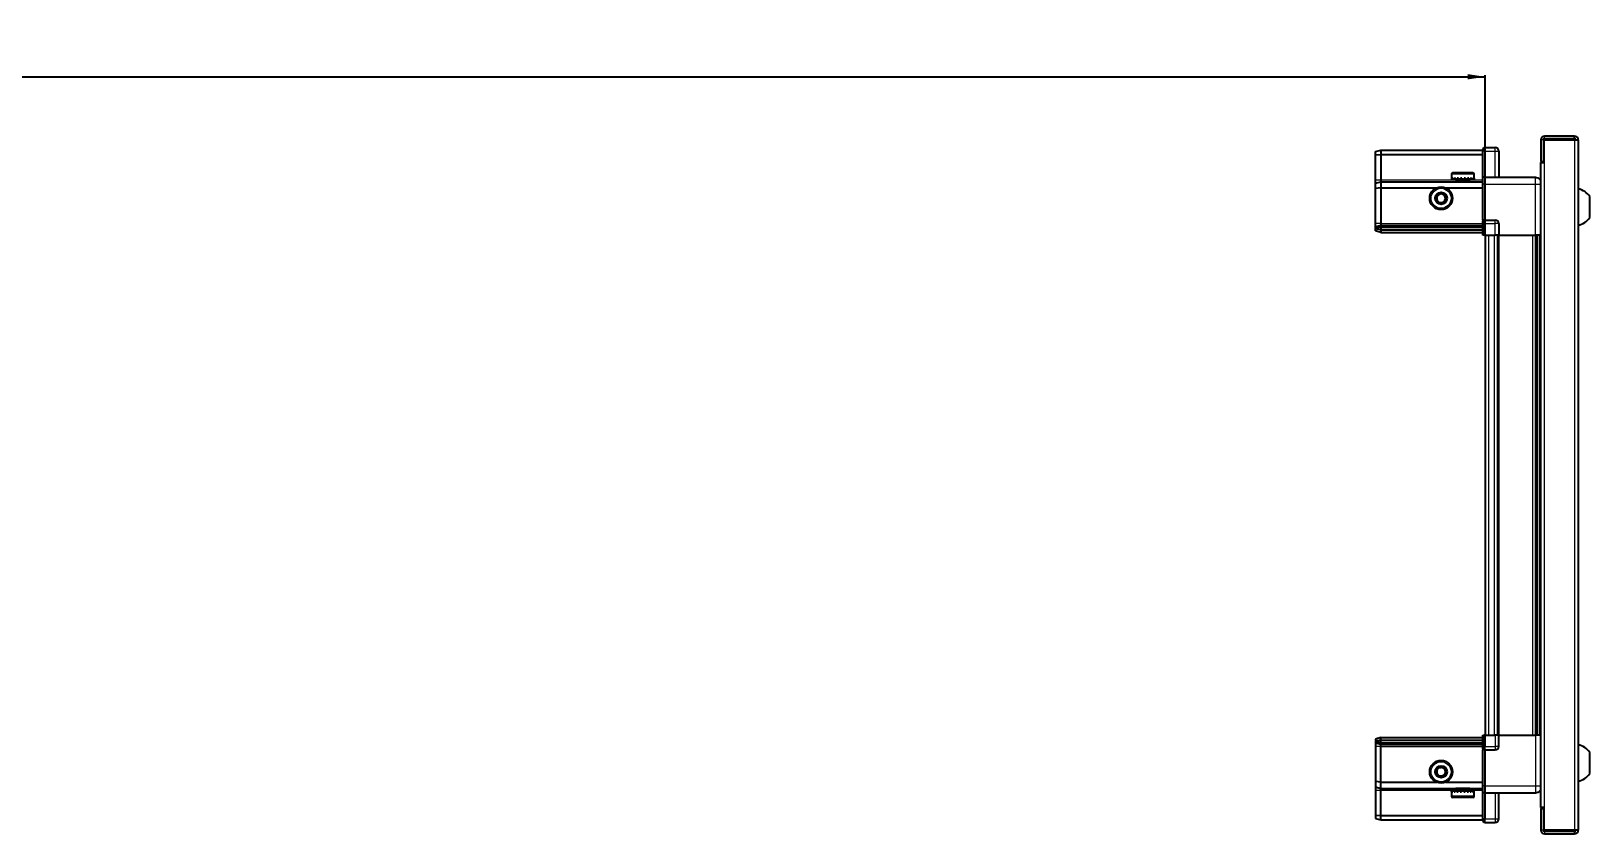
# Model space of a CAD drawing. Header units: millimetres. Extents: x 899 to 4495, y -816 to 1808.
# Drawn here: x 2830 to 3722, y 1294 to 1754 of the extents above; entities that cross this region are included whole.
import ezdxf

# ---------------------------------------------------------------- set-up
doc = ezdxf.new("R2010")
doc.units = ezdxf.units.MM
doc.layers.add('FORMAT', color=7, linetype='Continuous')
doc.styles.add('SLDTEXTSTYLE0', font='TXT', dxfattribs={"width": 0.75})
doc.dimstyles.new('SLDDIMSTYLE0', dxfattribs={"dimtxt": 20, "dimasz": 10, "dimexe": 0, "dimexo": 0.0625, "dimgap": 5, "dimtad": 2, "dimdec": 1, "dimrnd": 1e-09, "dimzin": 12, "dimdsep": 46, "dimtxsty": 'SLDTEXTSTYLE0', "dimsah": 1, "dimcen": 0.09, "dimadec": 0, "dimazin": 3, "dimtfac": 1, "dimtofl": 0, "dimtmove": 0, "dimatfit": 3, "dimfxl": 0, "dimfrac": 2, "dimtolj": 1, "dimtzin": 12, "dimarcsym": 0})

# ---------------------------------------------------------------- blocks, each defined once
blk = doc.blocks.new('_D_4')
at = {"layer": 'FORMAT'}
for p, q in [((1762.2, 1636.94), (1762.2, 1728.43)), ((1762.2, 1727.43), (3662.2, 1727.43)), ((3662.2, 1636.94), (3662.2, 1728.43))]:
    blk.add_line(p, q, dxfattribs=at)
for points in [[(1762.2, 1727.43), (1772.2, 1725.9), (1772.2, 1728.97)], [(3662.2, 1727.43), (3652.2, 1728.97), (3652.2, 1725.9)]]:
    blk.add_solid(points, dxfattribs=at)
at = {"layer": 'FORMAT', "insert": (2682.64, 1753.22), "char_height": 20, "attachment_point": 1, "style": 'SLDTEXTSTYLE0'}
blk.add_mtext('1900', dxfattribs=at)

msp = doc.modelspace()

# ---------------------------------------------------------------- linework, layer by layer
at = {"color": 7, "linetype": 'Continuous', "lineweight": 25}
for p, q in [((3599.55, 1684.63), (3602.55, 1685.43)), ((3602.55, 1685.43), (3602.55, 1682.93)), ((3602.55, 1685.43), (3660.85, 1685.43)), ((3661.71, 1686.93), (3660.85, 1686.43)), ((3661.71, 1686.93), (3660.85, 1686.43)), ((3660.85, 1686.43), (3660.85, 1684.93)), ((3662.05, 1686.93), (3661.71, 1686.93)), ((3662.05, 1686.93), (3661.71, 1686.93)), ((3662.05, 1684.93), (3662.05, 1686.93)), ((3662.05, 1686.93), (3662.05, 1686.93)), ((3662.05, 1686.93), (3668.05, 1686.93)), ((3694.05, 1691.33), (3694.05, 1678.93)), ((3695.55, 1691.33), (3695.55, 1678.93)), ((3696.05, 1678.43), (3696.05, 1691.33)), ((3696.05, 1691.33), (3713.45, 1691.33)), ((3713.45, 1693.43), (3696.15, 1693.43)), ((3713.45, 1691.93), (3696.15, 1691.93)), ((3713.45, 1691.93), (3713.45, 1693.43)), ((3713.45, 1691.33), (3715.55, 1691.33)), ((3715.55, 1691.33), (3715.55, 1296.53)), ((3599.55, 1682.78), (3599.55, 1684.63)), ((3599.55, 1682.78), (3602.55, 1682.93)), ((3599.55, 1668.43), (3599.55, 1682.78)), ((3602.55, 1682.93), (3602.55, 1668.43)), ((3602.55, 1682.93), (3660.85, 1682.93)), ((3660.85, 1670.13), (3660.85, 1684.93)), ((3662.05, 1684.93), (3662.05, 1670.13)), ((3670.05, 1684.93), (3670.05, 1669.93)), ((3693.95, 1678.43), (3693.95, 1309.43)), ((3693.95, 1678.43), (3696.05, 1678.43)), ((3694.05, 1678.93), (3695.55, 1678.93)), ((3599.55, 1666.63), (3599.55, 1668.43)), ((3602.55, 1668.43), (3602.55, 1667.43)), ((3643.05, 1671.83), (3643.05, 1668.93)), ((3643.05, 1668.93), (3643.09, 1668.93)), ((3643.21, 1669.43), (3643.09, 1669.43)), ((3643.09, 1669.43), (3643.09, 1668.93)), ((3643.09, 1668.93), (3643.21, 1668.93)), ((3643.21, 1669.43), (3643.21, 1668.93)), ((3643.21, 1668.93), (3643.62, 1668.93)), ((3643.96, 1669.43), (3643.62, 1669.43)), ((3643.62, 1669.43), (3643.62, 1668.93)), ((3643.62, 1668.93), (3643.96, 1668.93)), ((3643.85, 1672.63), (3655.25, 1672.63)), ((3643.96, 1669.43), (3643.96, 1668.93)), ((3643.96, 1668.93), (3644.73, 1668.93)), ((3645.25, 1669.43), (3644.73, 1669.43)), ((3644.73, 1669.43), (3644.73, 1668.93)), ((3644.73, 1668.93), (3645.25, 1668.93)), ((3645.15, 1668.93), (3645.15, 1668.83)), ((3645.15, 1668.83), (3653.95, 1668.83)), ((3645.25, 1669.43), (3645.25, 1668.93)), ((3645.25, 1668.93), (3646.31, 1668.93)), ((3645.55, 1668.43), (3646.24, 1667.95)), ((3645.55, 1668.43), (3653.55, 1668.43)), ((3646.24, 1667.95), (3645.55, 1667.47)), ((3646.24, 1667.95), (3652.86, 1667.95)), ((3646.97, 1669.43), (3646.31, 1669.43)), ((3646.31, 1669.43), (3646.31, 1668.93)), ((3646.31, 1668.93), (3646.97, 1668.93)), ((3646.97, 1669.43), (3646.97, 1668.93)), ((3646.97, 1668.93), (3648.21, 1668.93)), ((3648.94, 1669.43), (3648.21, 1669.43)), ((3648.21, 1669.43), (3648.21, 1668.93)), ((3648.21, 1668.93), (3648.64, 1668.93)), ((3648.64, 1669.43), (3648.64, 1668.93)), ((3648.94, 1669.43), (3648.94, 1668.93)), ((3648.94, 1668.93), (3650.24, 1668.93)), ((3650.97, 1669.43), (3650.24, 1669.43)), ((3650.24, 1669.43), (3650.24, 1668.93)), ((3650.51, 1669.43), (3650.51, 1668.93)), ((3650.51, 1668.93), (3650.97, 1668.93)), ((3650.97, 1669.43), (3650.97, 1668.93)), ((3650.97, 1668.93), (3652.2, 1668.93)), ((3652.86, 1669.43), (3652.2, 1669.43)), ((3652.2, 1669.43), (3652.2, 1668.93)), ((3652.2, 1668.93), (3652.86, 1668.93)), ((3652.86, 1669.43), (3652.86, 1668.93)), ((3652.86, 1668.93), (3653.91, 1668.93)), ((3652.86, 1667.95), (3653.55, 1668.43)), ((3653.55, 1667.47), (3652.86, 1667.95)), ((3654.43, 1669.43), (3653.91, 1669.43)), ((3653.91, 1669.43), (3653.91, 1668.93)), ((3653.91, 1668.93), (3654.43, 1668.93)), ((3653.95, 1668.83), (3653.95, 1668.93)), ((3654.43, 1669.43), (3654.43, 1668.93)), ((3654.43, 1668.93), (3655.18, 1668.93)), ((3655.52, 1669.43), (3655.18, 1669.43)), ((3655.18, 1669.43), (3655.18, 1668.93)), ((3655.18, 1668.93), (3655.52, 1668.93)), ((3655.52, 1669.43), (3655.52, 1668.93)), ((3655.52, 1668.93), (3655.91, 1668.93)), ((3656.02, 1669.43), (3655.91, 1669.43)), ((3655.91, 1669.43), (3655.91, 1668.93)), ((3655.91, 1668.93), (3656.02, 1668.93)), ((3656.02, 1669.43), (3656.02, 1668.93)), ((3656.02, 1668.93), (3656.05, 1668.93)), ((3656.05, 1668.93), (3656.05, 1671.83)), ((3660.85, 1669.93), (3660.85, 1670.13)), ((3662.05, 1669.93), (3660.85, 1669.93)), ((3660.85, 1665.93), (3660.85, 1669.93)), ((3662.05, 1670.13), (3662.05, 1669.93)), ((3662.05, 1669.93), (3662.05, 1665.93)), ((3662.05, 1669.93), (3691.05, 1669.93)), ((3599.55, 1666.63), (3602.55, 1667.43)), ((3599.55, 1663.6), (3599.55, 1666.63)), ((3602.55, 1663.93), (3599.55, 1663.6)), ((3599.55, 1643.43), (3599.55, 1663.6)), ((3602.55, 1667.43), (3602.55, 1663.93)), ((3602.55, 1667.43), (3660.85, 1667.43)), ((3602.55, 1663.93), (3602.55, 1643.43)), ((3602.55, 1663.93), (3634.55, 1663.93)), ((3639.55, 1663.93), (3660.85, 1663.93)), ((3645.55, 1667.47), (3645.55, 1667.43)), ((3645.55, 1667.47), (3653.55, 1667.47)), ((3653.55, 1667.43), (3653.55, 1667.47)), ((3660.85, 1645.63), (3660.85, 1665.93)), ((3662.05, 1665.93), (3662.05, 1645.63)), ((3722.15, 1646.93), (3722.15, 1658.93)), ((3599.55, 1641.63), (3599.55, 1643.43)), ((3602.55, 1642.43), (3599.55, 1641.63)), ((3599.55, 1640.89), (3599.55, 1641.63)), ((3602.55, 1641.43), (3599.55, 1640.89)), ((3599.55, 1640.39), (3599.55, 1640.89)), ((3602.55, 1643.43), (3602.55, 1642.43)), ((3602.55, 1642.43), (3602.55, 1641.43)), ((3602.55, 1642.43), (3660.85, 1642.43)), ((3602.55, 1641.43), (3660.85, 1641.43)), ((3602.55, 1641.43), (3602.55, 1639.93)), ((3660.85, 1645.43), (3660.85, 1645.63)), ((3662.05, 1645.43), (3660.85, 1645.43)), ((3660.85, 1645.43), (3660.85, 1644.76)), ((3660.85, 1636.93), (3660.85, 1644.76)), ((3661.71, 1643.43), (3661.71, 1636.93)), ((3662.05, 1645.63), (3662.05, 1645.43)), ((3662.05, 1643.43), (3662.05, 1645.43)), ((3662.05, 1645.43), (3668.05, 1645.43)), ((3662.05, 1643.43), (3662.05, 1645.43)), ((3662.05, 1643.43), (3662.05, 1636.93)), ((3670.05, 1643.43), (3670.05, 1636.93)), ((3602.55, 1639.93), (3599.55, 1640.39)), ((3599.55, 1639.24), (3599.55, 1640.39)), ((3602.55, 1638.43), (3599.55, 1639.24)), ((3602.55, 1639.93), (3660.85, 1639.93)), ((3602.55, 1639.93), (3602.55, 1638.43)), ((3602.55, 1638.43), (3660.85, 1638.43)), ((3661.71, 1636.93), (3660.85, 1636.93)), ((3662.05, 1636.93), (3661.71, 1636.93)), ((3662.05, 1636.93), (3668.05, 1636.93)), ((3662.2, 1636.93), (3662.2, 1350.93)), ((3670.05, 1636.93), (3668.05, 1636.93)), ((3669.4, 1636.93), (3669.4, 1350.93)), ((3670.05, 1636.93), (3691.05, 1636.93)), ((3692.07, 1350.93), (3692.07, 1636.93)), ((3692.11, 1350.93), (3692.11, 1636.93)), ((3693.9, 1636.93), (3693.9, 1350.93)), ((3602.55, 1349.43), (3599.55, 1348.63)), ((3599.55, 1348.63), (3599.55, 1347.48)), ((3602.55, 1347.93), (3599.55, 1347.48)), ((3599.55, 1347.48), (3599.55, 1346.98)), ((3602.55, 1346.43), (3599.55, 1346.98)), ((3599.55, 1346.98), (3599.55, 1346.24)), ((3602.55, 1347.93), (3602.55, 1349.43)), ((3602.55, 1349.43), (3660.85, 1349.43)), ((3602.55, 1347.93), (3660.85, 1347.93)), ((3602.55, 1346.43), (3602.55, 1347.93)), ((3660.85, 1343.11), (3660.85, 1350.93)), ((3660.85, 1350.93), (3661.71, 1350.93)), ((3661.71, 1350.93), (3661.71, 1350.93)), ((3661.71, 1350.93), (3661.71, 1344.43)), ((3662.05, 1350.93), (3661.71, 1350.93)), ((3662.05, 1350.93), (3662.05, 1344.43)), ((3662.05, 1350.93), (3662.05, 1350.93)), ((3662.05, 1350.93), (3662.05, 1344.43)), ((3662.05, 1350.93), (3668.05, 1350.93)), ((3670.05, 1350.93), (3668.05, 1350.93)), ((3670.05, 1344.43), (3670.05, 1350.93)), ((3670.05, 1350.93), (3691.05, 1350.93)), ((3602.55, 1345.43), (3599.55, 1346.24)), ((3599.55, 1346.24), (3599.55, 1344.43)), ((3599.55, 1344.43), (3599.55, 1324.27)), ((3602.55, 1346.43), (3660.85, 1346.43)), ((3602.55, 1345.43), (3602.55, 1346.43)), ((3602.55, 1345.43), (3660.85, 1345.43)), ((3602.55, 1344.43), (3602.55, 1345.43)), ((3602.55, 1323.93), (3602.55, 1344.43)), ((3660.85, 1343.11), (3660.85, 1342.43)), ((3662.05, 1342.43), (3660.85, 1342.43)), ((3660.85, 1342.23), (3660.85, 1342.43)), ((3660.85, 1321.93), (3660.85, 1342.23)), ((3662.05, 1342.43), (3662.05, 1344.43)), ((3662.05, 1342.43), (3662.05, 1342.23)), ((3662.05, 1342.43), (3668.05, 1342.43)), ((3662.05, 1342.23), (3662.05, 1321.93)), ((3722.15, 1328.93), (3722.15, 1340.93)), ((3602.55, 1323.93), (3599.55, 1324.27)), ((3599.55, 1324.27), (3599.55, 1321.24)), ((3599.55, 1321.24), (3602.55, 1320.43)), ((3599.55, 1321.24), (3599.55, 1319.43)), ((3602.55, 1323.93), (3634.55, 1323.93)), ((3602.55, 1320.43), (3602.55, 1323.93)), ((3602.55, 1320.43), (3660.85, 1320.43)), ((3602.55, 1319.43), (3602.55, 1320.43)), ((3639.55, 1323.93), (3660.85, 1323.93)), ((3645.55, 1320.43), (3645.55, 1320.4)), ((3645.55, 1320.4), (3646.24, 1319.92)), ((3653.55, 1320.4), (3645.55, 1320.4)), ((3646.24, 1319.92), (3645.55, 1319.43)), ((3652.86, 1319.92), (3646.24, 1319.92)), ((3652.86, 1319.92), (3653.55, 1320.4)), ((3653.55, 1319.43), (3652.86, 1319.92)), ((3653.55, 1320.4), (3653.55, 1320.43)), ((3660.85, 1317.93), (3660.85, 1321.93)), ((3662.05, 1321.93), (3662.05, 1317.93)), ((3599.55, 1319.43), (3599.55, 1305.09)), ((3602.55, 1304.93), (3602.55, 1319.43)), ((3643.05, 1318.93), (3643.05, 1316.03)), ((3643.07, 1318.93), (3643.05, 1318.93)), ((3643.07, 1318.43), (3643.07, 1318.93)), ((3643.16, 1318.93), (3643.07, 1318.93)), ((3643.07, 1318.43), (3643.16, 1318.43)), ((3643.16, 1318.43), (3643.16, 1318.93)), ((3643.54, 1318.93), (3643.16, 1318.93)), ((3643.54, 1318.43), (3643.54, 1318.93)), ((3643.86, 1318.93), (3643.54, 1318.93)), ((3643.54, 1318.43), (3643.86, 1318.43)), ((3655.25, 1315.23), (3643.85, 1315.23)), ((3643.86, 1318.43), (3643.86, 1318.93)), ((3644.59, 1318.93), (3643.86, 1318.93)), ((3644.59, 1318.43), (3644.59, 1318.93)), ((3645.1, 1318.93), (3644.59, 1318.93)), ((3644.59, 1318.43), (3645.1, 1318.43)), ((3645.1, 1318.43), (3645.1, 1318.93)), ((3646.14, 1318.93), (3645.1, 1318.93)), ((3645.15, 1319.03), (3645.15, 1318.93)), ((3653.95, 1319.03), (3645.15, 1319.03)), ((3653.55, 1319.43), (3645.55, 1319.43)), ((3646.14, 1318.43), (3646.14, 1318.93)), ((3646.79, 1318.93), (3646.14, 1318.93)), ((3646.14, 1318.43), (3646.79, 1318.43)), ((3646.79, 1318.43), (3646.79, 1318.93)), ((3648.01, 1318.93), (3646.79, 1318.93)), ((3648.01, 1318.43), (3648.01, 1318.93)), ((3648.51, 1318.93), (3648.01, 1318.93)), ((3648.01, 1318.43), (3648.74, 1318.43)), ((3648.51, 1318.43), (3648.51, 1318.93)), ((3648.74, 1318.43), (3648.74, 1318.93)), ((3650.04, 1318.93), (3648.74, 1318.93)), ((3650.04, 1318.43), (3650.04, 1318.93)), ((3650.04, 1318.43), (3650.77, 1318.43)), ((3650.38, 1318.43), (3650.38, 1318.93)), ((3650.77, 1318.93), (3650.38, 1318.93)), ((3650.77, 1318.43), (3650.77, 1318.93)), ((3652.02, 1318.93), (3650.77, 1318.93)), ((3652.02, 1318.43), (3652.02, 1318.93)), ((3652.69, 1318.93), (3652.02, 1318.93)), ((3652.02, 1318.43), (3652.69, 1318.43)), ((3652.69, 1318.43), (3652.69, 1318.93)), ((3653.76, 1318.93), (3652.69, 1318.93)), ((3653.76, 1318.43), (3653.76, 1318.93)), ((3654.29, 1318.93), (3653.76, 1318.93)), ((3653.76, 1318.43), (3654.29, 1318.43)), ((3653.95, 1318.93), (3653.95, 1319.03)), ((3654.29, 1318.43), (3654.29, 1318.93)), ((3655.08, 1318.93), (3654.29, 1318.93)), ((3655.08, 1318.43), (3655.08, 1318.93)), ((3655.43, 1318.93), (3655.08, 1318.93)), ((3655.08, 1318.43), (3655.43, 1318.43)), ((3655.43, 1318.43), (3655.43, 1318.93)), ((3655.86, 1318.93), (3655.43, 1318.93)), ((3655.86, 1318.43), (3655.86, 1318.93)), ((3656, 1318.93), (3655.86, 1318.93)), ((3655.86, 1318.43), (3656, 1318.43)), ((3656, 1318.43), (3656, 1318.93)), ((3656.05, 1318.93), (3656, 1318.93)), ((3656.05, 1316.03), (3656.05, 1318.93)), ((3662.05, 1317.93), (3660.85, 1317.93)), ((3660.85, 1317.73), (3660.85, 1317.93)), ((3660.85, 1302.93), (3660.85, 1317.73)), ((3662.05, 1317.93), (3662.05, 1317.73)), ((3662.05, 1317.93), (3691.05, 1317.93)), ((3662.05, 1317.73), (3662.05, 1302.93)), ((3662.05, 1317.73), (3662.05, 1302.93)), ((3670.05, 1302.93), (3670.05, 1317.93)), ((3599.55, 1305.09), (3602.55, 1304.93)), ((3599.55, 1305.09), (3599.55, 1303.24)), ((3599.55, 1303.24), (3602.55, 1302.43)), ((3602.55, 1304.93), (3660.85, 1304.93)), ((3602.55, 1302.43), (3602.55, 1304.93)), ((3602.55, 1302.43), (3660.85, 1302.43)), ((3660.85, 1302.93), (3660.85, 1301.43)), ((3662.05, 1300.93), (3662.05, 1302.93)), ((3696.05, 1309.43), (3693.95, 1309.43)), ((3694.05, 1308.93), (3695.55, 1308.93)), ((3694.05, 1308.93), (3694.05, 1296.53)), ((3695.55, 1308.93), (3695.55, 1296.53)), ((3696.05, 1296.53), (3696.05, 1309.43)), ((3660.85, 1301.43), (3661.71, 1300.93)), ((3662.05, 1300.93), (3661.71, 1300.93)), ((3662.05, 1300.93), (3668.05, 1300.93)), ((3713.45, 1296.53), (3696.05, 1296.53)), ((3696.15, 1295.93), (3713.45, 1295.93)), ((3696.15, 1294.43), (3713.45, 1294.43)), ((3715.55, 1296.53), (3713.45, 1296.53)), ((3713.45, 1295.93), (3713.45, 1294.43))]:
    msp.add_line(p, q, dxfattribs=at)
at = {"color": 8, "linetype": 'Continuous', "lineweight": 18}
for p, q in [((3668.05, 1684.93), (3668.05, 1686.93)), ((3695.55, 1691.33), (3694.05, 1691.33)), ((3696.15, 1691.93), (3696.15, 1693.43)), ((3713.45, 1691.33), (3713.45, 1296.53)), ((3662.05, 1684.93), (3660.85, 1684.93)), ((3662.05, 1684.93), (3668.05, 1684.93)), ((3668.05, 1684.93), (3670.05, 1684.93)), ((3668.05, 1669.93), (3668.05, 1684.93)), ((3696.05, 1678.43), (3696.05, 1309.43)), ((3599.55, 1668.43), (3602.55, 1668.43)), ((3602.55, 1668.43), (3645.55, 1668.43)), ((3643.05, 1671.83), (3656.05, 1671.83)), ((3653.55, 1668.43), (3660.85, 1668.43)), ((3660.85, 1670.13), (3662.05, 1670.13)), ((3662.05, 1665.93), (3660.85, 1665.93)), ((3662.05, 1665.93), (3691.05, 1665.93)), ((3691.05, 1636.93), (3691.05, 1665.93)), ((3602.55, 1643.43), (3599.55, 1643.43)), ((3602.55, 1643.43), (3660.85, 1643.43)), ((3660.85, 1645.63), (3662.05, 1645.63)), ((3662.05, 1643.43), (3661.71, 1643.43)), ((3662.05, 1643.43), (3668.05, 1643.43)), ((3668.05, 1643.43), (3668.05, 1645.43)), ((3668.05, 1636.93), (3668.05, 1643.43)), ((3670.05, 1643.43), (3668.05, 1643.43)), ((3664.2, 1636.93), (3664.2, 1350.93)), ((3667.4, 1636.93), (3667.4, 1350.93)), ((3670.05, 1636.93), (3670.05, 1350.93)), ((3689.45, 1350.93), (3689.45, 1636.93)), ((3690.86, 1636.93), (3690.86, 1350.93)), ((3693.31, 1350.93), (3693.31, 1636.93)), ((3662.05, 1350.93), (3661.71, 1350.93)), ((3668.05, 1350.93), (3668.05, 1344.43)), ((3691.05, 1350.93), (3691.05, 1321.93)), ((3602.55, 1344.43), (3599.55, 1344.43)), ((3602.55, 1344.43), (3660.85, 1344.43)), ((3662.05, 1342.23), (3660.85, 1342.23)), ((3662.05, 1344.43), (3661.71, 1344.43)), ((3662.05, 1344.43), (3668.05, 1344.43)), ((3670.05, 1344.43), (3668.05, 1344.43)), ((3668.05, 1344.43), (3668.05, 1342.43)), ((3662.05, 1321.93), (3660.85, 1321.93)), ((3662.05, 1321.93), (3691.05, 1321.93)), ((3599.55, 1319.43), (3602.55, 1319.43)), ((3602.55, 1319.43), (3645.55, 1319.43)), ((3656.05, 1316.03), (3643.05, 1316.03)), ((3653.55, 1319.43), (3660.85, 1319.43)), ((3662.05, 1317.73), (3660.85, 1317.73)), ((3668.05, 1317.93), (3668.05, 1302.93)), ((3662.05, 1302.93), (3660.85, 1302.93)), ((3662.05, 1302.93), (3668.05, 1302.93)), ((3668.05, 1302.93), (3670.05, 1302.93)), ((3668.05, 1302.93), (3668.05, 1300.93)), ((3695.55, 1296.53), (3694.05, 1296.53)), ((3696.15, 1295.93), (3696.15, 1294.43))]:
    msp.add_line(p, q, dxfattribs=at)
at = {"color": 7, "linetype": 'Continuous', "lineweight": 25}
for centre, radius in [((3637.05, 1657.93), 6.5), ((3637.05, 1657.93), 3.46), ((3637.05, 1329.93), 6.5), ((3637.05, 1329.93), 3.46)]:
    msp.add_circle(centre, radius, dxfattribs=at)
at = {"color": 8, "linetype": 'Continuous', "lineweight": 18}
for centre in [(3637.05, 1657.93), (3637.05, 1329.93)]:
    msp.add_circle(centre, 5.7, dxfattribs=at)
at = {"color": 7, "linetype": 'Continuous', "lineweight": 25}
for centre, radius, start, end in [((3668.05, 1684.93), 2, 0, 90), ((3696.15, 1691.33), 2.1, 90, 180), ((3696.15, 1691.33), 0.6, 90, 180), ((3713.45, 1691.33), 2.1, 0, 90), ((3713.45, 1691.33), 0.6, 0, 90), ((3643.85, 1671.83), 0.8, 90, 180), ((3645.15, 1668.43), 0.4, 0, 90), ((3653.95, 1668.43), 0.4, 90, 180), ((3655.25, 1671.83), 0.8, 0, 90), ((3637.05, 1657.93), 2.5, 120.74103, 180.74103), ((3637.05, 1657.93), 2.5, 60.74103, 120.74103), ((3637.05, 1657.93), 2.5, 0.74103, 60.74103), ((3712.52, 1651.91), 11.91, 36.1266, 75.29965), ((3637.05, 1657.93), 2.5, 180.74103, 240.74103), ((3637.05, 1657.93), 2.5, 240.74103, 300.74103), ((3637.05, 1657.93), 2.5, 300.74103, 0.74103), ((3668.05, 1643.43), 2, 0, 90), ((3712.52, 1653.96), 11.91, 284.70035, 323.8734), ((3668.05, 1344.43), 2, 270, 0), ((3712.52, 1333.91), 11.91, 36.1266, 75.29965), ((3637.05, 1329.93), 2.5, 155.91157, 215.91157), ((3637.05, 1329.93), 2.5, 95.91157, 155.91157), ((3637.05, 1329.93), 2.5, 35.91157, 95.91157), ((3637.05, 1329.93), 2.5, 275.91157, 335.91157), ((3637.05, 1329.93), 2.5, 335.91157, 35.91157), ((3712.52, 1335.96), 11.91, 284.70035, 323.8734), ((3637.05, 1329.93), 2.5, 215.91157, 275.91157), ((3643.85, 1316.03), 0.8, 180, 270), ((3645.15, 1319.43), 0.4, 270, 0), ((3653.95, 1319.43), 0.4, 180, 270), ((3655.25, 1316.03), 0.8, 270, 0), ((3668.05, 1302.93), 2, 270, 0), ((3696.15, 1296.53), 2.1, 180, 270), ((3696.15, 1296.53), 0.6, 180, 270), ((3713.45, 1296.53), 2.1, 270, 0), ((3713.45, 1296.53), 0.6, 270, 0)]:
    msp.add_arc(centre, radius, start, end, dxfattribs=at)
for centre, start_param, end_param in [((3658.25, 1643.43), 0, 0.722734), ((3658.25, 1344.43), 5.560451, 6.283185)]:
    msp.add_ellipse(centre, major_axis=(3.46, 0), ratio=0.57735, start_param=start_param, end_param=end_param, dxfattribs=at)
for points, knots in [([(3691.05, 1669.93), (3691.49, 1669.89), (3692.17, 1669.82), (3692.98, 1669.38), (3693.53, 1668.94), (3693.81, 1668.57), (3693.95, 1668.39)], [0, 0, 0, 0, 0.384298, 0.591173, 0.802437, 1, 1, 1, 1]), ([(3634.53, 1659.34), (3634.97, 1659.61), (3635.8, 1660.1), (3636.63, 1660.59), (3637.01, 1660.82)], [0, 0, 0, 0, 0.534686, 1, 1, 1, 1]), ([(3634.57, 1656.46), (3634.57, 1656.58), (3634.56, 1657.18), (3634.54, 1658.18), (3634.53, 1659), (3634.53, 1659.34)], [0, 0, 0, 0, 0.133125, 0.637099, 1, 1, 1, 1]), ([(3637.01, 1660.82), (3637.46, 1660.57), (3638.3, 1660.1), (3639.14, 1659.63), (3639.53, 1659.41)], [0, 0, 0, 0, 0.534686, 1, 1, 1, 1]), ([(3639.53, 1659.41), (3639.53, 1659.06), (3639.54, 1658.24), (3639.56, 1657.25), (3639.57, 1656.65), (3639.57, 1656.52)], [0, 0, 0, 0, 0.362901, 0.866875, 1, 1, 1, 1]), ([(3637.09, 1655.05), (3636.64, 1655.3), (3635.79, 1655.77), (3634.96, 1656.24), (3634.57, 1656.46)], [0, 0, 0, 0, 0.5346859, 1, 1, 1, 1]), ([(3639.57, 1656.52), (3639.12, 1656.26), (3638.29, 1655.77), (3637.47, 1655.28), (3637.09, 1655.05)], [0, 0, 0, 0, 0.534686, 1, 1, 1, 1]), ([(3693.9, 1636.93), (3693.86, 1636.93), (3693.64, 1636.93), (3692.92, 1636.93), (3691.96, 1636.93), (3691.31, 1636.93), (3691.05, 1636.93)], [0, 0, 0, 0, 0.071707, 0.420979, 0.770251, 1, 1, 1, 1]), ([(3693.9, 1350.93), (3693.86, 1350.93), (3693.64, 1350.93), (3692.92, 1350.93), (3691.96, 1350.93), (3691.31, 1350.93), (3691.05, 1350.93)], [0, 0, 0, 0, 0.071707, 0.420979, 0.770251, 1, 1, 1, 1]), ([(3634.18, 1329.64), (3634.39, 1330.11), (3634.78, 1330.99), (3635.17, 1331.86), (3635.36, 1332.27)], [0, 0, 0, 0, 0.534686, 1, 1, 1, 1]), ([(3635.87, 1327.3), (3635.57, 1327.72), (3635, 1328.5), (3634.44, 1329.27), (3634.18, 1329.64)], [0, 0, 0, 0, 0.534686, 1, 1, 1, 1]), ([(3635.36, 1332.27), (3635.7, 1332.31), (3636.52, 1332.39), (3637.51, 1332.49), (3638.1, 1332.56), (3638.23, 1332.57)], [0, 0, 0, 0, 0.3629006, 0.8668753, 1, 1, 1, 1]), ([(3638.23, 1332.57), (3638.53, 1332.15), (3639.09, 1331.37), (3639.66, 1330.59), (3639.92, 1330.23)], [0, 0, 0, 0, 0.5346859, 1, 1, 1, 1]), ([(3639.92, 1330.23), (3639.71, 1329.76), (3639.32, 1328.88), (3638.92, 1328), (3638.74, 1327.6)], [0, 0, 0, 0, 0.534686, 1, 1, 1, 1]), ([(3638.74, 1327.6), (3638.62, 1327.58), (3638.02, 1327.52), (3637.03, 1327.42), (3636.21, 1327.33), (3635.87, 1327.3)], [0, 0, 0, 0, 0.133125, 0.637099, 1, 1, 1, 1]), ([(3691.05, 1317.93), (3691.49, 1317.98), (3692.17, 1318.05), (3692.98, 1318.49), (3693.53, 1318.93), (3693.81, 1319.3), (3693.95, 1319.48)], [0, 0, 0, 0, 0.3842982, 0.5911726, 0.8024372, 1, 1, 1, 1])]:
    msp.add_open_spline(points, degree=3, knots=knots, dxfattribs=at)
at = {"color": 8, "linetype": 'Continuous', "lineweight": 18}
for points in [[(3691.05, 1665.93), (3691.05, 1666.46), (3691.05, 1667.51), (3691.05, 1668.83), (3691.05, 1669.75), (3691.05, 1669.87), (3691.05, 1669.93)], [(3691.05, 1321.93), (3691.05, 1321.41), (3691.05, 1320.36), (3691.05, 1319.04), (3691.05, 1318.11), (3691.05, 1317.99), (3691.05, 1317.93)]]:
    msp.add_open_spline(points, degree=3, dxfattribs=at)
for points in [[(3691.05, 1665.93), (3691.49, 1665.93), (3692.17, 1665.93), (3692.98, 1665.93), (3693.53, 1665.93), (3693.81, 1665.93), (3693.95, 1665.93)], [(3691.05, 1321.93), (3691.49, 1321.93), (3692.17, 1321.93), (3692.98, 1321.93), (3693.53, 1321.93), (3693.81, 1321.93), (3693.95, 1321.93)]]:
    msp.add_open_spline(points, degree=3, knots=[0, 0, 0, 0, 0.384298, 0.591173, 0.802437, 1, 1, 1, 1], dxfattribs=at)

# ---------------------------------------------------------------- dimensions: what is measured, and where the dimension line sits
at = {"layer": 'FORMAT'}
dim = msp.add_linear_dim(base=(3662.2, 1727.43), p1=(1762.2, 1636.93), p2=(3662.2, 1636.93), angle=0, dimstyle='SLDDIMSTYLE0', dxfattribs=at)
dim.commit()
dim.dimension.update_dxf_attribs({"geometry": '_D_4', "text_midpoint": (2712.2, 1727.43), "dimtype": 160})

doc.saveas('drawing.dxf')
